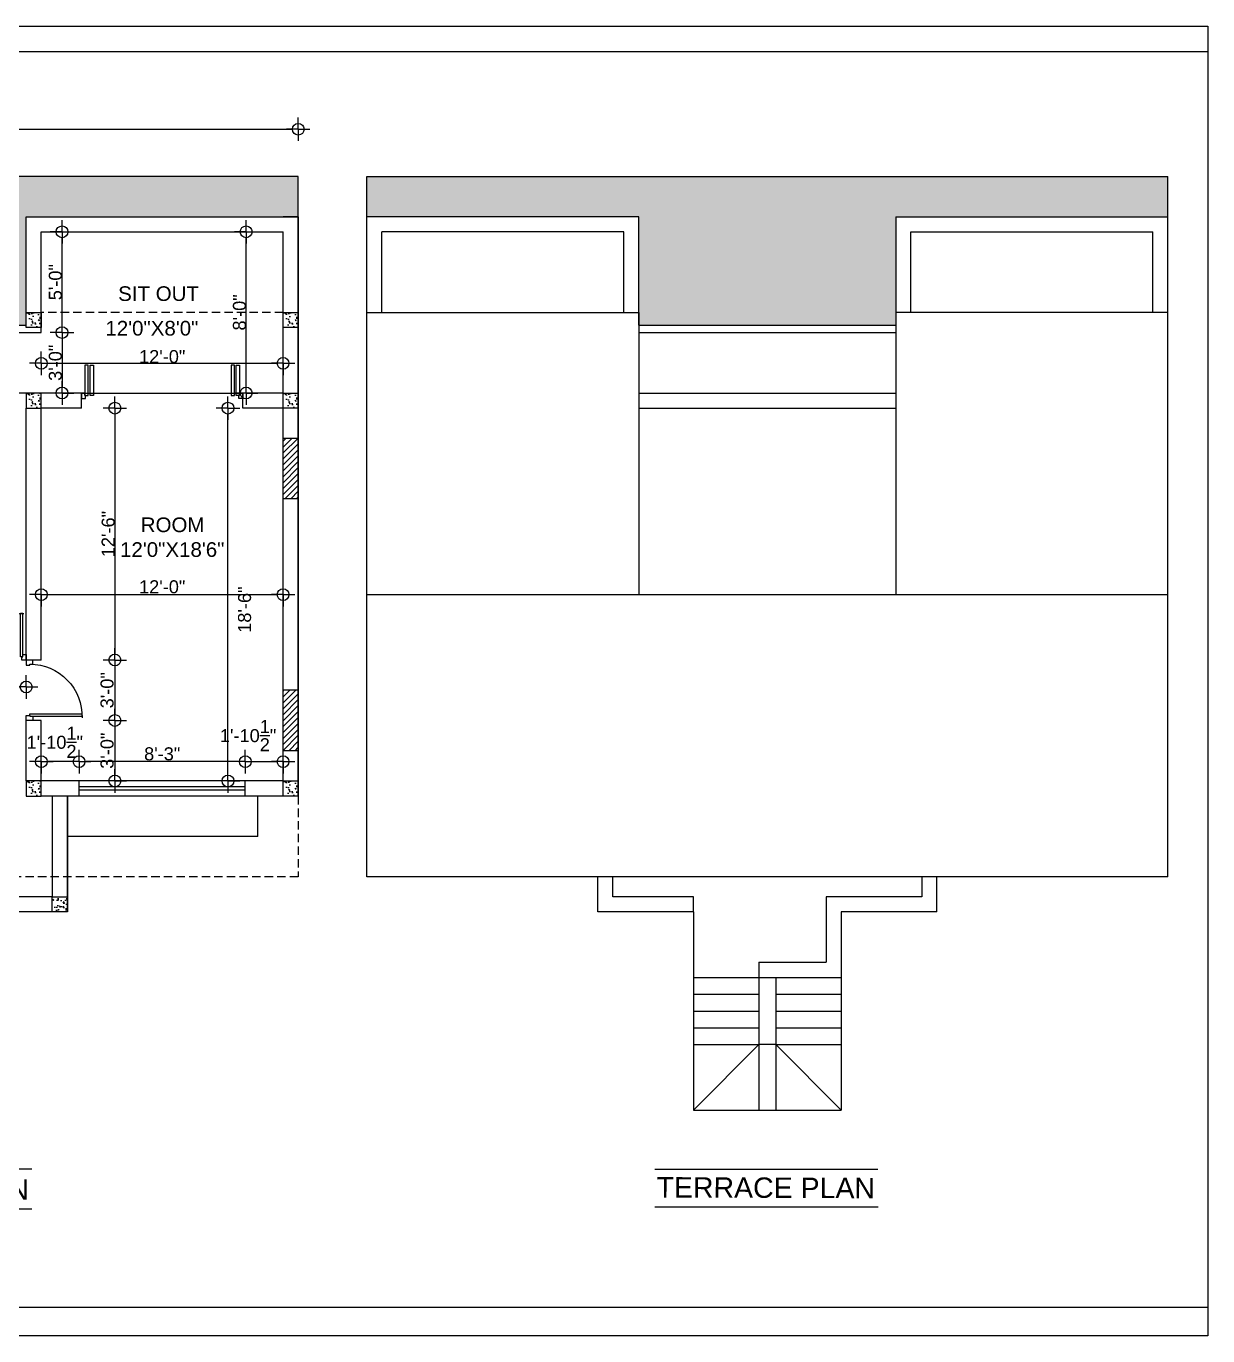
# Model space of a CAD drawing. Header units: inches. Extents: x 171009 to 352533, y -79956 to -38287.
# Drawn here: x 174160 to 174863, y -40438 to -39658 of the extents above; entities that cross this region are included whole.
import ezdxf

# ---------------------------------------------------------------- set-up
doc = ezdxf.new("R2010")
doc.units = ezdxf.units.IN
doc.header["$LTSCALE"] = 20
doc.header["$MEASUREMENT"] = 0
doc.header["$PDMODE"] = 34
doc.header["$PDSIZE"] = 5
doc.linetypes.add('HIDDEN', pattern=[0.375, 0.25, -0.125])
doc.linetypes.add('HIDDEN2', pattern=[0.1875, 0.125, -0.0625])
doc.layers.get('0').update_dxf_attribs({"linetype": 'CONTINUOUS'})
doc.layers.get('Defpoints').update_dxf_attribs({"linetype": 'CONTINUOUS'})
for name, color, linetype in [('AREA', 3, 'CONTINUOUS'), ('border', 230, 'CONTINUOUS'), ('COLUMN', 31, 'CONTINUOUS'), ('DIMLINE', 254, 'CONTINUOUS'), ('DOOR', 1, 'CONTINUOUS'), ('HATCH', 8, 'CONTINUOUS'), ('Roof lilne', 31, 'CONTINUOUS'), ('text', 2, 'CONTINUOUS'), ('TEXTS', 2, 'CONTINUOUS'), ('TILE', 22, 'CONTINUOUS'), ('wall', 13, 'CONTINUOUS'), ('WINDOW', 4, 'CONTINUOUS')]:
    doc.layers.add(name, color=color, linetype=linetype)
doc.styles.add('STYLE1', font='arial_B.ttf')
doc.styles.add('style5', font='arial_B.ttf')
doc.styles.add('TEXTM', font='arial_B.ttf')
doc.dimstyles.new('ARCH_96_0', dxfattribs={"dimtxt": 7.75, "dimasz": 3.5, "dimexe": 0.25, "dimexo": 0, "dimgap": 0, "dimtad": 1, "dimzin": 15, "dimdsep": 46, "dimlunit": 4, "dimtxsty": 'TEXTM', "dimblk": 'BLK', "dimcen": 0, "dimdle": 0.09375, "dimse1": 1, "dimse2": 1, "dimclrd": 256, "dimclrt": 3, "dimadec": 0, "dimazin": 0, "dimtfac": 1, "dimtix": 1, "dimtmove": 2, "dimatfit": 3, "dimldrblk": 'BLK', "dimfxl": 0.25, "dimtvp": 1.4625, "dimtolj": 1, "dimtzin": 15, "dimlwd": -1, "dimarcsym": 0})

# ---------------------------------------------------------------- blocks, each defined once
blk = doc.blocks.new('A$C3B4262AC')
at = {"layer": 'DOOR'}
for p, q in [((0, 4), (0, 0)), ((2.5, 4), (0, 4)), ((0, 0), (3, 0)), ((2.5, 2.25), (2.5, 4)), ((3, 2.25), (2.5, 2.25)), ((3, 0), (3, 2.25))]:
    blk.add_line(p, q, dxfattribs=at)
blk = doc.blocks.new('DR1H902')
at = {"color": 0}
for p, q in [((-0.5, 0), (-0.5, 1)), ((-0.5, 1), (-0.45, 1)), ((-0.45, 0), (-0.45, 1)), ((-0.5, 0), (-0.45, 0))]:
    blk.add_line(p, q, dxfattribs=at)
blk.add_arc((-0.5, 0), 1, 0, 91.707, dxfattribs=at)
blk = doc.blocks.new('A$C1F9E242A')
blk.add_blockref('A$C3B4262AC', (0, 0))
at = {"xscale": -1}
blk.add_blockref('A$C3B4262AC', (36, 0), dxfattribs=at)
at = {"layer": 'DOOR', "xscale": -31, "yscale": 31, "zscale": 68.88888888888889}
blk.add_blockref('DR1H902', (18, 2.25), dxfattribs=at)
blk = doc.blocks.new('*U28')
at = {"xscale": -1}
blk.add_blockref('A$C1F9E242A', (0, -2), dxfattribs=at)
blk = doc.blocks.new('*U48')
blk.add_blockref('A$C1F9E242A', (-36, -2))
blk = doc.blocks.new('BLK')
for q in [(-2, 0), (0, 2), (0, -2), (2, 0)]:
    blk.add_line((0, 0), q)
blk.add_circle((0, 0), 1)
blk = doc.blocks.new('*D130')
at = {"layer": 'Defpoints', "color": 0, "transparency": 16777216}
for p in [(174168.67, -39780.36), (174181.03, -39780.36), (174168.67, -39840.36)]:
    blk.add_point(p, dxfattribs=at)
at = {"layer": 'DIMLINE', "transparency": 16777216}
blk.add_line((174181.03, -39836.86), (174181.03, -39783.86), dxfattribs=at)
at = {"layer": 'DIMLINE', "transparency": 16777216, "xscale": 3.5, "yscale": 3.5, "zscale": 3.5}
for p, rotation in [((174181.03, -39780.36), 90), ((174181.03, -39840.36), 270)]:
    blk.add_blockref('BLK', p, dxfattribs=dict(at, rotation=rotation))
at = {"layer": 'DIMLINE', "color": 3, "transparency": 16777216, "insert": (174177.07, -39810.36), "char_height": 7.75, "attachment_point": 5, "rotation": 90, "style": 'TEXTM'}
blk.add_mtext('\\A1;5\'-0"', dxfattribs=at)
blk = doc.blocks.new('*D131')
at = {"layer": 'Defpoints', "color": 0, "transparency": 16777216}
for p in [(174168.67, -39840.36), (174168.67, -39876.36), (174181.03, -39876.36)]:
    blk.add_point(p, dxfattribs=at)
at = {"layer": 'DIMLINE', "transparency": 16777216}
blk.add_line((174181.03, -39843.86), (174181.03, -39872.86), dxfattribs=at)
at = {"layer": 'DIMLINE', "transparency": 16777216, "xscale": 3.5, "yscale": 3.5, "zscale": 3.5}
for p, rotation in [((174181.03, -39840.36), 90), ((174181.03, -39876.36), 270)]:
    blk.add_blockref('BLK', p, dxfattribs=dict(at, rotation=rotation))
at = {"layer": 'DIMLINE', "color": 3, "transparency": 16777216, "insert": (174177.07, -39858.36), "char_height": 7.75, "attachment_point": 5, "rotation": 90, "style": 'TEXTM'}
blk.add_mtext('\\A1;3\'-0"', dxfattribs=at)
blk = doc.blocks.new('*D132')
at = {"layer": 'Defpoints', "color": 0, "transparency": 16777216}
for p in [(174290.65, -39780.36), (174294.31, -39780.36), (174294.31, -39876.36)]:
    blk.add_point(p, dxfattribs=at)
at = {"layer": 'DIMLINE', "transparency": 16777216}
blk.add_line((174290.65, -39872.86), (174290.65, -39783.86), dxfattribs=at)
at = {"layer": 'DIMLINE', "transparency": 16777216, "xscale": 3.5, "yscale": 3.5, "zscale": 3.5}
for p, rotation in [((174290.65, -39780.36), 90), ((174290.65, -39876.36), 270)]:
    blk.add_blockref('BLK', p, dxfattribs=dict(at, rotation=rotation))
at = {"layer": 'DIMLINE', "color": 3, "transparency": 16777216, "insert": (174286.69, -39828.36), "char_height": 7.75, "attachment_point": 5, "rotation": 90, "style": 'TEXTM'}
blk.add_mtext('\\A1;8\'-0"', dxfattribs=at)
blk = doc.blocks.new('*D133')
at = {"layer": 'Defpoints', "color": 0, "transparency": 16777216}
for p in [(174168.67, -39821.71), (174312.67, -39821.71), (174312.67, -39858.68)]:
    blk.add_point(p, dxfattribs=at)
at = {"layer": 'DIMLINE', "transparency": 16777216}
blk.add_line((174172.17, -39858.68), (174309.17, -39858.68), dxfattribs=at)
at = {"layer": 'DIMLINE', "transparency": 16777216, "xscale": 3.5, "yscale": 3.5, "zscale": 3.5}
for p, rotation in [((174168.67, -39858.68), 179.9999190718553), ((174312.67, -39858.68), 359.9999190718552)]:
    blk.add_blockref('BLK', p, dxfattribs=dict(at, rotation=rotation))
at = {"layer": 'DIMLINE', "color": 3, "transparency": 16777216, "insert": (174240.67, -39854.72), "char_height": 7.75, "attachment_point": 5, "rotation": 359.99992, "style": 'TEXTM'}
blk.add_mtext('\\A1;12\'-0"', dxfattribs=at)
blk = doc.blocks.new('*D148')
at = {"layer": 'Defpoints', "color": 0, "transparency": 16777216}
for p in [(174168.67, -39885.36), (174168.67, -40035.36), (174212.48, -40035.36)]:
    blk.add_point(p, dxfattribs=at)
at = {"layer": 'DIMLINE', "transparency": 16777216}
blk.add_line((174212.48, -39888.86), (174212.48, -40031.86), dxfattribs=at)
at = {"layer": 'DIMLINE', "transparency": 16777216, "xscale": 3.5, "yscale": 3.5, "zscale": 3.5}
for p, rotation in [((174212.48, -39885.36), 90), ((174212.48, -40035.36), 270)]:
    blk.add_blockref('BLK', p, dxfattribs=dict(at, rotation=rotation))
at = {"layer": 'DIMLINE', "color": 3, "transparency": 16777216, "insert": (174208.52, -39960.36), "char_height": 7.75, "attachment_point": 5, "rotation": 90, "style": 'TEXTM'}
blk.add_mtext('\\A1;12\'-6"', dxfattribs=at)
blk = doc.blocks.new('*D149')
at = {"layer": 'Defpoints', "color": 0, "transparency": 16777216}
for p in [(174168.67, -40035.36), (174168.67, -40071.36), (174212.48, -40071.36)]:
    blk.add_point(p, dxfattribs=at)
at = {"layer": 'DIMLINE', "transparency": 16777216}
blk.add_line((174212.48, -40038.86), (174212.48, -40067.86), dxfattribs=at)
at = {"layer": 'DIMLINE', "transparency": 16777216, "xscale": 3.5, "yscale": 3.5, "zscale": 3.5}
for p, rotation in [((174212.48, -40035.36), 90), ((174212.48, -40071.36), 270)]:
    blk.add_blockref('BLK', p, dxfattribs=dict(at, rotation=rotation))
at = {"layer": 'DIMLINE', "color": 3, "transparency": 16777216, "insert": (174207.87, -40053.36), "char_height": 7.75, "attachment_point": 5, "rotation": 90, "style": 'TEXTM'}
blk.add_mtext('\\A1;3\'-0"', dxfattribs=at)
blk = doc.blocks.new('*D150')
at = {"layer": 'Defpoints', "color": 0, "transparency": 16777216}
for p in [(174168.67, -40071.36), (174168.67, -40107.36), (174212.48, -40107.36)]:
    blk.add_point(p, dxfattribs=at)
at = {"layer": 'DIMLINE', "transparency": 16777216}
blk.add_line((174212.48, -40074.86), (174212.48, -40103.86), dxfattribs=at)
at = {"layer": 'DIMLINE', "transparency": 16777216, "xscale": 3.5, "yscale": 3.5, "zscale": 3.5}
for p, rotation in [((174212.48, -40071.36), 90), ((174212.48, -40107.36), 270)]:
    blk.add_blockref('BLK', p, dxfattribs=dict(at, rotation=rotation))
at = {"layer": 'DIMLINE', "color": 3, "transparency": 16777216, "insert": (174207.87, -40089.36), "char_height": 7.75, "attachment_point": 5, "rotation": 90, "style": 'TEXTM'}
blk.add_mtext('\\A1;3\'-0"', dxfattribs=at)
blk = doc.blocks.new('*D151')
at = {"layer": 'Defpoints', "color": 0, "transparency": 16777216}
for p in [(173800.71, -39747.36), (174321.67, -39747.36), (174321.67, -40116.36)]:
    blk.add_point(p, dxfattribs=at)
at = {"layer": 'DIMLINE', "transparency": 16777216}
blk.add_line((173800.71, -40112.86), (173800.71, -39750.86), dxfattribs=at)
at = {"layer": 'DIMLINE', "transparency": 16777216, "xscale": 3.5, "yscale": 3.5, "zscale": 3.5}
for p, rotation in [((173800.71, -39747.36), 90), ((173800.71, -40116.36), 270)]:
    blk.add_blockref('BLK', p, dxfattribs=dict(at, rotation=rotation))
at = {"layer": 'DIMLINE', "color": 3, "transparency": 16777216, "insert": (173796.75, -39931.86), "char_height": 7.75, "attachment_point": 5, "rotation": 90, "style": 'TEXTM'}
blk.add_mtext('\\A1;30\'-9"', dxfattribs=at)
blk = doc.blocks.new('*D152')
at = {"layer": 'Defpoints', "color": 0, "transparency": 16777216}
for p in [(174168.67, -39990.94), (174312.67, -39990.94), (174312.67, -39996.41)]:
    blk.add_point(p, dxfattribs=at)
at = {"layer": 'DIMLINE', "transparency": 16777216}
blk.add_line((174172.17, -39996.41), (174309.17, -39996.41), dxfattribs=at)
at = {"layer": 'DIMLINE', "transparency": 16777216, "xscale": 3.5, "yscale": 3.5, "zscale": 3.5, "rotation": 180}
blk.add_blockref('BLK', (174168.67, -39996.41), dxfattribs=at)
at = {"layer": 'DIMLINE', "transparency": 16777216, "xscale": 3.5, "yscale": 3.5, "zscale": 3.5}
blk.add_blockref('BLK', (174312.67, -39996.41), dxfattribs=at)
at = {"layer": 'DIMLINE', "color": 3, "transparency": 16777216, "insert": (174240.67, -39991.8), "char_height": 7.75, "attachment_point": 5, "style": 'TEXTM'}
blk.add_mtext('\\A1;12\'-0"', dxfattribs=at)
blk = doc.blocks.new('*D153')
at = {"layer": 'Defpoints', "color": 0, "transparency": 16777216}
for p in [(174279.82, -39885.36), (174305.67, -39885.36), (174266.35, -40107.36)]:
    blk.add_point(p, dxfattribs=at)
at = {"layer": 'DIMLINE', "transparency": 16777216}
blk.add_line((174279.82, -40103.86), (174279.82, -39888.86), dxfattribs=at)
at = {"layer": 'DIMLINE', "transparency": 16777216, "xscale": 3.5, "yscale": 3.5, "zscale": 3.5}
for p, rotation in [((174279.82, -39885.36), 90), ((174279.82, -40107.36), 270)]:
    blk.add_blockref('BLK', p, dxfattribs=dict(at, rotation=rotation))
at = {"layer": 'DIMLINE', "color": 3, "transparency": 16777216, "insert": (174289.75, -40005.36), "char_height": 7.75, "attachment_point": 5, "rotation": 90, "style": 'TEXTM'}
blk.add_mtext('\\A1;18\'-6"', dxfattribs=at)
blk = doc.blocks.new('*D156')
at = {"layer": 'Defpoints', "color": 0, "transparency": 16777216}
for p in [(174159.67, -40051.42), (174087.67, -40075.64), (174159.67, -40075.64)]:
    blk.add_point(p, dxfattribs=at)
at = {"layer": 'DIMLINE', "transparency": 16777216}
blk.add_line((174091.17, -40051.42), (174156.17, -40051.42), dxfattribs=at)
at = {"layer": 'DIMLINE', "transparency": 16777216, "xscale": 3.5, "yscale": 3.5, "zscale": 3.5, "rotation": 180}
blk.add_blockref('BLK', (174087.67, -40051.42), dxfattribs=at)
at = {"layer": 'DIMLINE', "transparency": 16777216, "xscale": 3.5, "yscale": 3.5, "zscale": 3.5}
blk.add_blockref('BLK', (174159.67, -40051.42), dxfattribs=at)
at = {"layer": 'DIMLINE', "color": 3, "transparency": 16777216, "insert": (174123.67, -40046.81), "char_height": 7.75, "attachment_point": 5, "style": 'TEXTM'}
blk.add_mtext('\\A1;6\'-0"', dxfattribs=at)
blk = doc.blocks.new('*D157')
at = {"layer": 'Defpoints', "color": 0, "transparency": 16777216}
for p in [(174321.67, -39719.28), (173844.67, -39747.36), (174321.67, -39747.36)]:
    blk.add_point(p, dxfattribs=at)
at = {"layer": 'DIMLINE', "transparency": 16777216}
blk.add_line((173848.17, -39719.28), (174318.17, -39719.28), dxfattribs=at)
at = {"layer": 'DIMLINE', "transparency": 16777216, "xscale": 3.5, "yscale": 3.5, "zscale": 3.5, "rotation": 180}
blk.add_blockref('BLK', (173844.67, -39719.28), dxfattribs=at)
at = {"layer": 'DIMLINE', "transparency": 16777216, "xscale": 3.5, "yscale": 3.5, "zscale": 3.5}
blk.add_blockref('BLK', (174321.67, -39719.28), dxfattribs=at)
at = {"layer": 'DIMLINE', "color": 3, "transparency": 16777216, "insert": (174083.17, -39715.32), "char_height": 7.75, "attachment_point": 5, "style": 'TEXTM'}
blk.add_mtext('\\A1;39\'-9"', dxfattribs=at)
blk = doc.blocks.new('*D172')
at = {"layer": 'Defpoints', "color": 0, "transparency": 16777216}
for p in [(174312.67, -40095.88), (174290.17, -40116.36), (174312.67, -40116.36)]:
    blk.add_point(p, dxfattribs=at)
at = {"layer": 'DIMLINE', "transparency": 16777216}
blk.add_line((174293.67, -40095.88), (174309.17, -40095.88), dxfattribs=at)
at = {"layer": 'DIMLINE', "transparency": 16777216, "xscale": 3.5, "yscale": 3.5, "zscale": 3.5, "rotation": 180}
blk.add_blockref('BLK', (174290.17, -40095.88), dxfattribs=at)
at = {"layer": 'DIMLINE', "transparency": 16777216, "xscale": 3.5, "yscale": 3.5, "zscale": 3.5}
blk.add_blockref('BLK', (174312.67, -40095.88), dxfattribs=at)
at = {"layer": 'DIMLINE', "color": 3, "transparency": 16777216, "insert": (174291.83, -40080.38), "char_height": 7.75, "attachment_point": 5, "style": 'TEXTM'}
blk.add_mtext('\\A1;1\'-10{\\H1.000000x;\\S1/2;}"', dxfattribs=at)
blk = doc.blocks.new('*D173')
at = {"layer": 'Defpoints', "color": 0, "transparency": 16777216}
for p in [(174191.17, -40095.88), (174191.17, -40107.36), (174290.17, -40107.36)]:
    blk.add_point(p, dxfattribs=at)
at = {"layer": 'DIMLINE', "transparency": 16777216}
blk.add_line((174286.67, -40095.88), (174194.67, -40095.88), dxfattribs=at)
at = {"layer": 'DIMLINE', "transparency": 16777216, "xscale": 3.5, "yscale": 3.5, "zscale": 3.5}
for p, rotation in [((174191.17, -40095.88), 180.0000000000084), ((174290.17, -40095.88), 8.393286066166183e-12)]:
    blk.add_blockref('BLK', p, dxfattribs=dict(at, rotation=rotation))
at = {"layer": 'DIMLINE', "color": 3, "transparency": 16777216, "insert": (174240.67, -40091.27), "char_height": 7.75, "attachment_point": 5, "style": 'TEXTM'}
blk.add_mtext('\\A1;8\'-3"', dxfattribs=at)
blk = doc.blocks.new('*D174')
at = {"layer": 'Defpoints', "color": 0, "transparency": 16777216}
for p in [(174168.67, -40095.88), (174168.67, -40107.36), (174191.17, -40107.36)]:
    blk.add_point(p, dxfattribs=at)
at = {"layer": 'DIMLINE', "transparency": 16777216}
blk.add_line((174187.67, -40095.88), (174172.17, -40095.88), dxfattribs=at)
at = {"layer": 'DIMLINE', "transparency": 16777216, "xscale": 3.5, "yscale": 3.5, "zscale": 3.5}
for p, rotation in [((174168.67, -40095.88), 179.9999999999629), ((174191.17, -40095.88), 359.9999999999629)]:
    blk.add_blockref('BLK', p, dxfattribs=dict(at, rotation=rotation))
at = {"layer": 'DIMLINE', "color": 3, "transparency": 16777216, "insert": (174176.71, -40084.34), "char_height": 7.75, "attachment_point": 5, "style": 'TEXTM'}
blk.add_mtext('\\A1;1\'-10{\\H1.000000x;\\S1/2;}"', dxfattribs=at)

msp = doc.modelspace()

# ---------------------------------------------------------------- hatches: boundary and pattern name
h = msp.add_hatch()
h.set_pattern_fill('ANSI31', color=256, scale=20, style=0)
h.set_pattern_definition([(45, (0, 18), (-1.767766953, 1.767766953), [])])
h.paths.add_polyline_path([(174321.672, -39903.358), (174312.672, -39903.358), (174312.672, -39939.358), (174321.672, -39939.358)])
h = msp.add_hatch()
h.set_pattern_fill('ANSI31', color=256, scale=20, style=0)
h.paths.add_polyline_path([(174321.672, -40053.358), (174312.672, -40053.358), (174312.672, -40089.358), (174321.672, -40089.358)])
at = {"layer": 'HATCH'}
h = msp.add_hatch(dxfattribs=at)
h.set_pattern_fill('AR-CONC', color=8, style=0)
h.set_pattern_definition([(50, (674.6156, -2135.798), (7.17260183, -0.62752135), [0.75, -8.25]), (355, (674.6156, -2135.798), (-1.38751334, 7.52192134), [0.6, -6.6]), (100.4514, (675.213, -2135.85), (5.78509382, 6.89439542), [0.6374019, -7.01142112]), (46.1842, (674.616, -2133.798), (10.6724105, -1.65519014), [1.125, -12.375]), (96.6356, (675.505, -2133.936), (9.34662706, 9.7411787), [0.9561029, -10.51713]), (351.1842, (674.616, -2133.798), (9.34661945, 9.741186), [0.9, -9.9]), (21, (675.6156, -2134.298), (5.96907052, -4.0261889), [0.75, -8.25]), (326, (675.6156, -2134.298), (2.43315332, 7.25150045), [0.6, -6.6]), (71.4514, (676.113, -2134.6335), (8.40222629, 3.22530497), [0.6374019, -7.01142112]), (37.5, (674.6156, -2135.798), (0.121598553, 3.32893854), [0, -6.52, 0, -6.7, 0, -6.625]), (7.5, (674.6156, -2135.798), (2.630695374, 3.94411712), [0, -3.82, 0, -6.37, 0, -2.525]), (327.5, (672.3856, -2135.798), (5.33822436, -0.225548717), [0, -2.5, 0, -7.8, 0, -10.35]), (317.5, (671.3856, -2135.798), (5.83186169, 1.00104982), [0, -3.25, 0, -5.18, 0, -7.35])])
h.paths.add_polyline_path([(174168.673, -39828.327), (174159.673, -39828.327), (174159.673, -39837.327), (174168.673, -39837.327)])
h = msp.add_hatch(dxfattribs=at)
h.set_pattern_fill('AR-CONC', color=8, style=0)
h.set_pattern_definition([(50, (827.614, -2135.8296), (7.17260183, -0.62752135), [0.75, -8.25]), (355, (827.614, -2135.8296), (-1.38751334, 7.52192134), [0.6, -6.6]), (100.4514, (828.212, -2135.882), (5.78509382, 6.89439542), [0.6374019, -7.01142112]), (46.1842, (827.614, -2133.83), (10.6724105, -1.65519014), [1.125, -12.375]), (96.6356, (828.504, -2133.968), (9.34662706, 9.7411787), [0.9561029, -10.51713]), (351.1842, (827.614, -2133.83), (9.34661945, 9.741186), [0.9, -9.9]), (21, (828.614, -2134.3296), (5.96907052, -4.0261889), [0.75, -8.25]), (326, (828.614, -2134.3296), (2.43315332, 7.25150045), [0.6, -6.6]), (71.4514, (829.1116, -2134.665), (8.40222629, 3.22530497), [0.6374019, -7.01142112]), (37.5, (827.6142, -2135.8296), (0.121598553, 3.32893854), [0, -6.52, 0, -6.7, 0, -6.625]), (7.5, (827.6142, -2135.8296), (2.630695374, 3.94411712), [0, -3.82, 0, -6.37, 0, -2.525]), (327.5, (825.3842, -2135.8296), (5.33822436, -0.225548717), [0, -2.5, 0, -7.8, 0, -10.35]), (317.5, (824.384, -2135.8296), (5.83186169, 1.00104982), [0, -3.25, 0, -5.18, 0, -7.35])])
h.paths.add_polyline_path([(174321.672, -39828.358), (174312.672, -39828.358), (174312.672, -39837.358), (174321.672, -39837.358)])
h = msp.add_hatch(dxfattribs=at)
h.set_pattern_fill('AR-CONC', color=8, style=0)
h.set_pattern_definition([(50, (674.616, -2183.8296), (7.17260183, -0.62752135), [0.75, -8.25]), (355, (674.616, -2183.8296), (-1.38751334, 7.52192134), [0.6, -6.6]), (100.4514, (675.2134, -2183.882), (5.78509382, 6.89439542), [0.6374019, -7.01142112]), (46.1842, (674.616, -2181.83), (10.6724105, -1.65519014), [1.125, -12.375]), (96.6356, (675.505, -2181.968), (9.34662706, 9.7411787), [0.9561029, -10.51713]), (351.1842, (674.616, -2181.83), (9.34661945, 9.741186), [0.9, -9.9]), (21, (675.616, -2182.3296), (5.96907052, -4.0261889), [0.75, -8.25]), (326, (675.616, -2182.3296), (2.43315332, 7.25150045), [0.6, -6.6]), (71.4514, (676.113, -2182.665), (8.40222629, 3.22530497), [0.6374019, -7.01142112]), (37.5, (674.6157, -2183.8296), (0.121598553, 3.32893854), [0, -6.52, 0, -6.7, 0, -6.625]), (7.5, (674.6157, -2183.8296), (2.630695374, 3.94411712), [0, -3.82, 0, -6.37, 0, -2.525]), (327.5, (672.3857, -2183.8296), (5.33822436, -0.225548717), [0, -2.5, 0, -7.8, 0, -10.35]), (317.5, (671.3857, -2183.8296), (5.83186169, 1.00104982), [0, -3.25, 0, -5.18, 0, -7.35])])
h.paths.add_polyline_path([(174168.673, -39876.358), (174159.673, -39876.358), (174159.673, -39885.358), (174168.673, -39885.358)])
h = msp.add_hatch(dxfattribs=at)
h.set_pattern_fill('AR-CONC', color=8, style=0)
h.set_pattern_definition([(50, (827.614, -2183.8296), (7.17260183, -0.62752135), [0.75, -8.25]), (355, (827.614, -2183.8296), (-1.38751334, 7.52192134), [0.6, -6.6]), (100.4514, (828.212, -2183.882), (5.78509382, 6.89439542), [0.6374019, -7.01142112]), (46.1842, (827.614, -2181.83), (10.6724105, -1.65519014), [1.125, -12.375]), (96.6356, (828.504, -2181.968), (9.34662706, 9.7411787), [0.9561029, -10.51713]), (351.1842, (827.614, -2181.83), (9.34661945, 9.741186), [0.9, -9.9]), (21, (828.614, -2182.3296), (5.96907052, -4.0261889), [0.75, -8.25]), (326, (828.614, -2182.3296), (2.43315332, 7.25150045), [0.6, -6.6]), (71.4514, (829.1116, -2182.665), (8.40222629, 3.22530497), [0.6374019, -7.01142112]), (37.5, (827.6142, -2183.8296), (0.121598553, 3.32893854), [0, -6.52, 0, -6.7, 0, -6.625]), (7.5, (827.6142, -2183.8296), (2.630695374, 3.94411712), [0, -3.82, 0, -6.37, 0, -2.525]), (327.5, (825.3842, -2183.8296), (5.33822436, -0.225548717), [0, -2.5, 0, -7.8, 0, -10.35]), (317.5, (824.384, -2183.8296), (5.83186169, 1.00104982), [0, -3.25, 0, -5.18, 0, -7.35])])
h.paths.add_polyline_path([(174321.672, -39876.358), (174312.672, -39876.358), (174312.672, -39885.358), (174321.672, -39885.358)])
h = msp.add_hatch(dxfattribs=at)
h.set_pattern_fill('AR-CONC', color=8, style=0)
h.set_pattern_definition([(50, (674.616, -2414.8296), (7.17260183, -0.62752135), [0.75, -8.25]), (355, (674.616, -2414.8296), (-1.38751334, 7.52192134), [0.6, -6.6]), (100.4514, (675.2134, -2414.882), (5.78509382, 6.89439542), [0.6374019, -7.01142112]), (46.1842, (674.616, -2412.83), (10.6724105, -1.65519014), [1.125, -12.375]), (96.6356, (675.505, -2412.968), (9.34662706, 9.7411787), [0.9561029, -10.51713]), (351.1842, (674.616, -2412.83), (9.34661945, 9.741186), [0.9, -9.9]), (21, (675.616, -2413.3296), (5.96907052, -4.0261889), [0.75, -8.25]), (326, (675.616, -2413.3296), (2.43315332, 7.25150045), [0.6, -6.6]), (71.4514, (676.113, -2413.665), (8.40222629, 3.22530497), [0.6374019, -7.01142112]), (37.5, (674.6157, -2414.8296), (0.121598553, 3.32893854), [0, -6.52, 0, -6.7, 0, -6.625]), (7.5, (674.6157, -2414.8296), (2.630695374, 3.94411712), [0, -3.82, 0, -6.37, 0, -2.525]), (327.5, (672.3857, -2414.8296), (5.33822436, -0.225548717), [0, -2.5, 0, -7.8, 0, -10.35]), (317.5, (671.3857, -2414.8296), (5.83186169, 1.00104982), [0, -3.25, 0, -5.18, 0, -7.35])])
h.paths.add_polyline_path([(174168.673, -40107.358), (174159.673, -40107.358), (174159.673, -40116.358), (174168.673, -40116.358)])
h = msp.add_hatch(dxfattribs=at)
h.set_pattern_fill('AR-CONC', color=8, style=0)
h.set_pattern_definition([(50, (827.614, -2414.8296), (7.17260183, -0.62752135), [0.75, -8.25]), (355, (827.614, -2414.8296), (-1.38751334, 7.52192134), [0.6, -6.6]), (100.4514, (828.212, -2414.882), (5.78509382, 6.89439542), [0.6374019, -7.01142112]), (46.1842, (827.614, -2412.83), (10.6724105, -1.65519014), [1.125, -12.375]), (96.6356, (828.504, -2412.968), (9.34662706, 9.7411787), [0.9561029, -10.51713]), (351.1842, (827.614, -2412.83), (9.34661945, 9.741186), [0.9, -9.9]), (21, (828.614, -2413.3296), (5.96907052, -4.0261889), [0.75, -8.25]), (326, (828.614, -2413.3296), (2.43315332, 7.25150045), [0.6, -6.6]), (71.4514, (829.1116, -2413.665), (8.40222629, 3.22530497), [0.6374019, -7.01142112]), (37.5, (827.6142, -2414.8296), (0.121598553, 3.32893854), [0, -6.52, 0, -6.7, 0, -6.625]), (7.5, (827.6142, -2414.8296), (2.630695374, 3.94411712), [0, -3.82, 0, -6.37, 0, -2.525]), (327.5, (825.3842, -2414.8296), (5.33822436, -0.225548717), [0, -2.5, 0, -7.8, 0, -10.35]), (317.5, (824.384, -2414.8296), (5.83186169, 1.00104982), [0, -3.25, 0, -5.18, 0, -7.35])])
h.paths.add_polyline_path([(174321.672, -40107.358), (174312.672, -40107.358), (174312.672, -40116.358), (174321.672, -40116.358)])
h = msp.add_hatch(dxfattribs=at)
h.set_pattern_fill('AR-CONC', color=8, style=0)
h.set_pattern_definition([(50, (-2070.4424, 1812.865), (7.17260183, -0.62752135), [0.75, -8.25]), (355, (-2070.4424, 1812.865), (-1.38751334, 7.52192134), [0.6, -6.6]), (100.4514, (-2069.845, 1812.8125), (5.78509382, 6.89439542), [0.6374019, -7.01142112]), (46.1842, (-2070.442, 1814.865), (10.6724105, -1.65519014), [1.125, -12.375]), (96.6356, (-2069.553, 1814.727), (9.34662706, 9.7411787), [0.9561029, -10.51713]), (351.1842, (-2070.442, 1814.865), (9.34661945, 9.741186), [0.9, -9.9]), (21, (-2069.4424, 1814.365), (5.96907052, -4.0261889), [0.75, -8.25]), (326, (-2069.4424, 1814.365), (2.43315332, 7.25150045), [0.6, -6.6]), (71.4514, (-2068.945, 1814.029), (8.40222629, 3.22530497), [0.6374019, -7.01142112]), (37.5, (-2070.4424, 1812.8647), (0.121598553, 3.32893854), [0, -6.52, 0, -6.7, 0, -6.625]), (7.5, (-2070.4424, 1812.8647), (2.630695374, 3.94411712), [0, -3.82, 0, -6.37, 0, -2.525]), (327.5, (-2072.6724, 1812.8647), (5.33822436, -0.225548717), [0, -2.5, 0, -7.8, 0, -10.35]), (317.5, (-2073.6724, 1812.8647), (5.83186169, 1.00104982), [0, -3.25, 0, -5.18, 0, -7.35])])
h.paths.add_polyline_path([(174184.173, -40185.358), (174184.173, -40176.358), (174175.175, -40176.358), (174175.175, -40185.358)])
at = {"layer": 'TILE'}
h = msp.add_hatch(dxfattribs=at)
h.set_pattern_fill('SPANTILE', color=256, scale=8, style=0)
h.set_pattern_definition([(274.9697, (-2467.96005, 26), (-7.99993045606, 96.00000841214), [7.387776, -177.306568]), (180, (-2467.32, 18.64), (-8, -8), [0.64, -7.36]), (0, (-2475.32, 18), (8, 8), [2.24, -5.76]), (90, (-2473.08, 18), (-8, 8), [0.8, -7.2]), (270, (-2467.96, 18.8), (8, -8), [0.8, -7.2]), (0, (-2467.96, 18), (8, 8), [0.64, -7.36]), (0, (-2475.32, 18.64), (8, 8), [1.6, -6.4]), (85.0303, (-2473.72005, 18.64), (7.99993045606, 96.00000841214), [7.387776, -177.306568]), (52.6961, (-2473.72005, 19.04), (-103.99988711906, -136.0000859335), [2.112064, -209.094]), (18.4349, (-2472.44, 20.72), (16.000003477, 7.999987226), [2.023856, -23.27436]), (341.5651, (-2470.52, 21.36), (-16.000003477, 7.999987226), [2.023856, -23.27436]), (307.3039, (-2468.60005, 20.72), (103.99988711906, -136.0000859335), [2.112064, -209.094]), (20.2249, (-2472.04005, 20.16), (-87.9999781147, -32.0000666848), [1.61988, -160.367776]), (339.7751, (-2470.52005, 20.72), (87.9999781147, -32.0000666848), [1.61988, -160.367776]), (307.4054, (-2469.00005, 20.16), (80.0000796209, -103.99993971984), [1.712072, -169.4954]), (52.5946, (-2473.08005, 18.8), (-80.0000796209, -103.99993971984), [1.712072, -169.4954])])
h.paths.add_polyline_path([(173844.672, -39747.358), (173844.672, -39771.358), (174006.674, -39771.358), (174006.672, -39835.858), (174078.672, -39835.858), (174087.672, -39835.858), (174159.672, -39835.858), (174159.67, -39771.358), (174321.672, -39771.358), (174321.672, -39747.358)])
h = msp.add_hatch(dxfattribs=at)
h.set_pattern_fill('SPANTILE', color=9, scale=8, style=0)
h.set_pattern_definition([(274.9697, (-1950.1143, 26), (-7.99993045606, 96.00000841214), [7.387776, -177.306568]), (180, (-1949.474, 18.64), (-8, -8), [0.64, -7.36]), (0, (-1957.474, 18), (8, 8), [2.24, -5.76]), (90, (-1955.234, 18), (-8, 8), [0.8, -7.2]), (270, (-1950.114, 18.8), (8, -8), [0.8, -7.2]), (0, (-1950.114, 18), (8, 8), [0.64, -7.36]), (0, (-1957.474, 18.64), (8, 8), [1.6, -6.4]), (85.0303, (-1955.8743, 18.64), (7.99993045606, 96.00000841214), [7.387776, -177.306568]), (52.6961, (-1955.8743, 19.04), (-103.99988711906, -136.0000859335), [2.112064, -209.094]), (18.4349, (-1954.5943, 20.72), (16.000003477, 7.999987226), [2.023856, -23.27436]), (341.5651, (-1952.6743, 21.36), (-16.000003477, 7.999987226), [2.023856, -23.27436]), (307.3039, (-1950.7543, 20.72), (103.99988711906, -136.0000859335), [2.112064, -209.094]), (20.2249, (-1954.1943, 20.16), (-87.9999781147, -32.0000666848), [1.61988, -160.367776]), (339.7751, (-1952.6743, 20.72), (87.9999781147, -32.0000666848), [1.61988, -160.367776]), (307.4054, (-1951.1543, 20.16), (80.0000796209, -103.99993971984), [1.712072, -169.4954]), (52.5946, (-1955.2343, 18.8), (-80.0000796209, -103.99993971984), [1.712072, -169.4954])])
h.paths.add_polyline_path([(174362.518, -39747.358), (174362.518, -39771.358), (174524.519, -39771.358), (174524.517, -39835.858), (174596.518, -39835.858), (174605.518, -39835.858), (174677.518, -39835.858), (174677.516, -39771.358), (174839.518, -39771.358), (174839.518, -39747.358)])

# ---------------------------------------------------------------- linework, layer by layer
for p, q in [((174321.672, -39747.358), (173844.672, -39747.358)), ((174321.672, -39771.358), (174321.672, -39747.358)), ((174362.518, -39771.358), (174362.518, -39747.358)), ((174362.518, -39747.358), (174839.518, -39747.358)), ((174839.518, -39771.358), (174839.518, -39747.358)), ((174159.67, -39771.358), (174321.672, -39771.358)), ((174321.672, -39876.358), (174321.672, -39771.358)), ((174362.518, -39828.331), (174362.518, -39771.358)), ((174524.518, -39771.358), (174362.518, -39771.358)), ((174524.516, -39835.858), (174524.518, -39771.358)), ((174677.521, -39771.358), (174677.521, -39835.858)), ((174677.521, -39771.358), (174839.518, -39771.358)), ((174839.523, -39828.358), (174839.523, -39771.385)), ((174168.671, -39780.358), (174312.668, -39780.358)), ((174168.671, -39840.358), (174168.671, -39780.358)), ((174312.673, -39876.358), (174312.668, -39780.358)), ((174371.518, -39828.358), (174371.518, -39780.358)), ((174515.518, -39780.358), (174371.518, -39780.358)), ((174515.516, -39828.358), (174515.518, -39780.358)), ((174686.518, -39780.358), (174830.523, -39780.358)), ((174686.519, -39828.345), (174686.518, -39780.358)), ((174830.523, -39828.358), (174830.523, -39780.358)), ((174087.672, -39835.858), (174159.675, -39835.858)), ((174087.672, -39840.358), (174168.671, -39840.358)), ((174524.516, -39835.858), (174677.521, -39835.858)), ((174524.516, -39840.358), (174677.521, -39840.358)), ((174175.175, -40116.358), (174175.175, -40176.358)), ((174184.173, -40185.358), (174184.173, -40116.358)), ((174175.175, -40176.358), (174118.173, -40176.358)), ((174184.173, -40185.358), (174127.173, -40185.358))]:
    msp.add_line(p, q)
at = {"linetype": 'HIDDEN2', "ltscale": 2}
msp.add_line((174312.671, -39828.331), (174168.671, -39828.331), dxfattribs=at)
at = {"linetype": 'HIDDEN'}
for p, q in [((174321.672, -40116.358), (174321.672, -40164.385)), ((174321.672, -40164.385), (173844.671, -40164.385))]:
    msp.add_line(p, q, dxfattribs=at)
at = {"color": 9}
for p, q in [((174500.019, -40185.365), (174500.019, -40164.385)), ((174509.019, -40176.365), (174509.019, -40164.385)), ((174693.021, -40164.385), (174693.021, -40176.365)), ((174702.019, -40185.365), (174702.019, -40164.385)), ((174557.019, -40176.365), (174509.019, -40176.365)), ((174557.019, -40185.365), (174557.019, -40176.365)), ((174693.021, -40176.365), (174636.019, -40176.365)), ((174636.019, -40176.365), (174636.019, -40215.365)), ((174557.019, -40185.365), (174500.019, -40185.365)), ((174557.019, -40185.365), (174557.019, -40303.365)), ((174702.019, -40185.365), (174645.019, -40185.365)), ((174645.019, -40185.365), (174645.019, -40303.365)), ((174596.019, -40215.365), (174596.019, -40264.365)), ((174596.019, -40215.365), (174636.019, -40215.365)), ((174557.019, -40224.365), (174596.019, -40224.365)), ((174596.019, -40224.365), (174606.019, -40224.365)), ((174606.019, -40224.365), (174645.019, -40224.365)), ((174606.019, -40224.365), (174606.019, -40264.365)), ((174557.019, -40234.365), (174596.019, -40234.365)), ((174606.019, -40234.365), (174645.019, -40234.365)), ((174557.019, -40244.365), (174596.019, -40244.365)), ((174606.019, -40244.365), (174645.019, -40244.365)), ((174557.019, -40254.365), (174596.019, -40254.365)), ((174606.019, -40254.365), (174645.019, -40254.365)), ((174557.019, -40264.365), (174596.019, -40264.365)), ((174596.019, -40264.365), (174557.019, -40303.365)), ((174596.019, -40264.365), (174596.019, -40303.365)), ((174606.019, -40264.365), (174596.019, -40264.365)), ((174606.019, -40264.365), (174645.019, -40264.365)), ((174606.019, -40264.365), (174606.019, -40303.365)), ((174606.019, -40264.365), (174645.019, -40303.365)), ((174557.019, -40303.365), (174645.019, -40303.365))]:
    msp.add_line(p, q, dxfattribs=at)
at = {"color": 3}
msp.add_lwpolyline([(173236.719, -39657.916), (174863.333, -39657.916), (174863.333, -40437.786), (173236.719, -40437.786)], close=True, dxfattribs=at)
at = {"layer": 'AREA'}
msp.add_lwpolyline([(173844.672, -39771.358), (174006.674, -39771.363), (174006.675, -39835.858), (174159.672, -39835.858), (174159.67, -39771.358), (174321.672, -39771.358), (174321.672, -40116.358), (174184.173, -40116.358), (174184.173, -40185.358), (174127.173, -40185.358), (173982.173, -40185.358), (173982.173, -40116.358), (173844.671, -40116.358), (173844.671, -39771.358)], dxfattribs=at)
at = {"layer": 'border', "ltscale": 5}
for p, q in [((173236.719, -39672.972), (174863.333, -39672.972)), ((173236.719, -40420.686), (174863.333, -40420.686))]:
    msp.add_line(p, q, dxfattribs=at)
at = {"layer": 'COLUMN'}
for points in [[(174168.673, -39837.327), (174159.673, -39837.327), (174159.673, -39828.327), (174168.673, -39828.327)], [(174321.672, -39837.358), (174312.672, -39837.358), (174312.672, -39828.358), (174321.672, -39828.358)], [(174159.673, -39885.358), (174168.673, -39885.358), (174168.673, -39876.358), (174159.673, -39876.358)], [(174321.673, -39885.358), (174312.673, -39885.358), (174312.673, -39876.358), (174321.673, -39876.358)], [(174159.673, -40116.358), (174168.673, -40116.358), (174168.673, -40107.358), (174159.673, -40107.358)], [(174321.672, -40116.358), (174312.672, -40116.358), (174312.672, -40107.358), (174321.672, -40107.358)], [(174184.173, -40185.358), (174175.173, -40185.358), (174175.173, -40176.358), (174184.173, -40176.358)]]:
    msp.add_lwpolyline(points, close=True, dxfattribs=at)
at = {"layer": 'DOOR', "color": 4}
for points in [[(174194.672, -39877.758), (174196.672, -39877.758), (174196.672, -39859.758), (174194.672, -39859.758)], [(174199.672, -39877.758), (174197.672, -39877.758), (174197.672, -39859.758), (174199.672, -39859.758)], [(174281.672, -39877.758), (174283.672, -39877.758), (174283.672, -39859.758), (174281.672, -39859.758)], [(174286.672, -39877.758), (174284.672, -39877.758), (174284.672, -39859.758), (174286.672, -39859.758)]]:
    msp.add_lwpolyline(points, close=True, dxfattribs=at)
at = {"layer": 'Roof lilne'}
for q in [(174297.672, -40116.358), (174184.173, -40140.358)]:
    msp.add_line((174297.672, -40140.358), q, dxfattribs=at)
at = {"layer": 'TEXTS'}
for p, q in [((174163.106, -40338.612), (173999.412, -40338.612)), ((174533.936, -40338.612), (174666.845, -40338.612)), ((174163.106, -40362.3), (173999.412, -40362.3)), ((174533.936, -40361), (174667.051, -40361))]:
    msp.add_line(p, q, dxfattribs=at)
at = {"layer": 'wall'}
for p, q in [((174321.672, -39771.358), (174312.672, -39771.358)), ((174159.675, -39876.358), (174147.672, -39876.358)), ((174192.672, -39876.358), (174168.675, -39876.358)), ((174192.672, -39885.358), (174192.672, -39876.358)), ((174312.672, -39876.358), (174288.672, -39876.358)), ((174288.672, -39885.358), (174288.672, -39876.358)), ((174321.672, -40116.358), (174321.672, -39876.358)), ((174159.673, -40035.358), (174159.672, -39885.358)), ((174168.673, -40035.358), (174168.672, -39885.358)), ((174192.672, -39885.358), (174168.672, -39885.358)), ((174312.672, -39885.358), (174288.672, -39885.358)), ((174312.672, -40107.358), (174312.672, -39885.358)), ((174321.671, -39903.358), (174312.671, -39903.358)), ((174321.671, -39939.358), (174312.671, -39939.358)), ((174168.673, -40035.358), (174159.673, -40035.358)), ((174321.671, -40053.358), (174312.671, -40053.358)), ((174159.673, -40107.358), (174159.673, -40071.358)), ((174168.673, -40071.358), (174159.673, -40071.358)), ((174168.673, -40107.358), (174168.673, -40071.358)), ((174321.671, -40089.358), (174312.671, -40089.358)), ((174191.172, -40107.358), (174159.673, -40107.358)), ((174191.172, -40116.358), (174191.172, -40107.358)), ((174290.172, -40116.358), (174290.172, -40107.358)), ((174312.672, -40107.358), (174290.172, -40107.358)), ((174191.172, -40116.358), (174168.672, -40116.358)), ((174321.672, -40116.358), (174290.172, -40116.358))]:
    msp.add_line(p, q, dxfattribs=at)
at = {"layer": 'wall', "color": 2}
for p, q in [((174362.518, -40164.385), (174362.518, -39828.358)), ((174362.518, -39828.358), (174524.516, -39828.358)), ((174524.516, -39828.358), (174524.509, -39996.358)), ((174677.521, -39828.358), (174677.52, -39996.358)), ((174839.523, -39828.358), (174677.521, -39828.358)), ((174839.517, -40164.385), (174839.523, -39828.358)), ((174524.514, -39876.358), (174677.521, -39876.358)), ((174524.514, -39885.358), (174677.522, -39885.358)), ((174362.518, -39996.358), (174839.52, -39996.358)), ((174839.517, -40164.385), (174362.518, -40164.385))]:
    msp.add_line(p, q, dxfattribs=at)
at = {"layer": 'wall', "color": 7}
msp.add_line((174192.672, -39876.358), (174288.672, -39876.358), dxfattribs=at)
at = {"layer": 'WINDOW'}
for p, q in [((174290.172, -40107.358), (174191.172, -40107.358)), ((174290.172, -40116.358), (174191.172, -40116.358))]:
    msp.add_line(p, q, dxfattribs=at)
at = {"layer": 'WINDOW', "color": 4}
for p, q in [((174290.172, -40110.858), (174191.172, -40110.858)), ((174290.172, -40112.858), (174191.172, -40112.858))]:
    msp.add_line(p, q, dxfattribs=at)

# ---------------------------------------------------------------- block references
at = {"yscale": 0.8000000000010914, "zscale": 0.7999999999999999}
for p, xscale in [((174192.672, -39879.558), 0.7999999999883585), ((174288.672, -39879.558), -0.7999999999883585)]:
    msp.add_blockref('A$C3B4262AC', p, dxfattribs=dict(at, xscale=xscale))
at = {"layer": 'DOOR', "xscale": -0.8333333333139308, "yscale": 0.8333333333330302, "zscale": 0.8333333333333334}
msp.add_blockref('*U28', (174129.673, -40033.692), dxfattribs=at)
at = {"layer": 'DOOR', "rotation": 270}
msp.add_blockref('*U48', (174161.673, -40071.358), dxfattribs=at)

# ---------------------------------------------------------------- texts
at = {"layer": 'text', "style": 'style5'}
for s, height, p in [('SIT OUT', 8.7331, (174214.431, -39821.54)), ('12\'0"X8\'0"', 8.7331, (174206.839, -39842.139)), ('ROOM', 8.7331, (174227.895, -39959.199)), ('12\'0"X18\'6"', 8.73306, (174215.566, -39973.939))]:
    msp.add_text(s, height=height, dxfattribs=at).set_placement(p)
at = {"layer": 'TEXTS', "style": 'STYLE1'}
for s, p in [('FIRST FLOOR PLAN', (174000.072, -40356.207)), ('TERRACE PLAN', (174535.001, -40355.41))]:
    msp.add_text(s, height=12.15, rotation=359.791585, dxfattribs=at).set_placement(p)

# ---------------------------------------------------------------- dimensions: what is measured, and where the dimension line sits
at = {"layer": 'DIMLINE'}
for base, p1, p2, picture, middle in [((174321.672, -39719.279), (173844.672, -39747.358), (174321.672, -39747.358), '*D157', (174083.172, -39715.32)), ((174312.672, -39996.412), (174168.673, -39990.945), (174312.672, -39990.945), '*D152', (174240.672, -39991.799)), ((174159.673, -40051.423), (174087.672, -40075.644), (174159.673, -40075.644), '*D156', (174123.673, -40046.81))]:
    dim = msp.add_linear_dim(base=base, p1=p1, p2=p2, dimstyle='ARCH_96_0', override={"dimfxl": 0.18}, dxfattribs=at)
    dim.commit()
    dim.dimension.update_dxf_attribs({"geometry": picture, "text_midpoint": middle})
for base, p1, p2, picture, middle in [((173800.711, -39747.358), (174321.672, -40116.358), (174321.672, -39747.358), '*D151', (173796.751, -39931.858)), ((174181.031, -39780.358), (174168.671, -39840.358), (174168.671, -39780.358), '*D130', (174177.074, -39810.358)), ((174290.648, -39780.358), (174294.309, -39876.358), (174294.309, -39780.358), '*D132', (174286.691, -39828.358)), ((174181.031, -39876.358), (174168.671, -39840.358), (174168.673, -39876.358), '*D131', (174177.071, -39858.358)), ((174212.482, -40035.358), (174168.673, -39885.358), (174168.673, -40035.358), '*D148', (174208.525, -39960.358)), ((174212.482, -40071.358), (174168.671, -40035.358), (174168.673, -40071.358), '*D149', (174207.869, -40053.358)), ((174212.482, -40107.358), (174168.673, -40071.358), (174168.673, -40107.358), '*D150', (174207.869, -40089.358))]:
    dim = msp.add_linear_dim(base=base, p1=p1, p2=p2, angle=90, dimstyle='ARCH_96_0', override={"dimfxl": 0.18}, dxfattribs=at)
    dim.commit()
    dim.dimension.update_dxf_attribs({"geometry": picture, "text_midpoint": middle})
for p1, p2, distance, picture, middle in [((174168.671, -39821.705), (174312.67, -39821.705), -36.975, '*D133', (174240.67, -39854.723)), ((174290.172, -40107.358), (174191.172, -40107.358), -11.475, '*D173', (174240.672, -40091.271))]:
    dim = msp.add_aligned_dim(p1=p1, p2=p2, distance=distance, dimstyle='ARCH_96_0', override={"dimfxl": 0.18}, dxfattribs=at)
    dim.commit()
    dim.dimension.update_dxf_attribs({"geometry": picture, "text_midpoint": middle})
for base, p1, p2, angle, picture, middle, dimtype in [((174279.82, -39885.358), (174266.354, -40107.358), (174305.667, -39885.358), 90, '*D153', (174289.75, -40005.358), 160), ((174168.672, -40095.884), (174191.172, -40107.358), (174168.672, -40107.358), 180, '*D174', (174176.715, -40084.338), 161), ((174312.673, -40095.884), (174290.172, -40116.358), (174312.673, -40116.358), 0, '*D172', (174291.831, -40080.383), 161)]:
    dim = msp.add_linear_dim(base=base, p1=p1, p2=p2, angle=angle, dimstyle='ARCH_96_0', override={"dimfxl": 0.18}, dxfattribs=at)
    dim.commit()
    dim.dimension.update_dxf_attribs({"geometry": picture, "text_midpoint": middle, "dimtype": dimtype})

doc.saveas('drawing.dxf')
